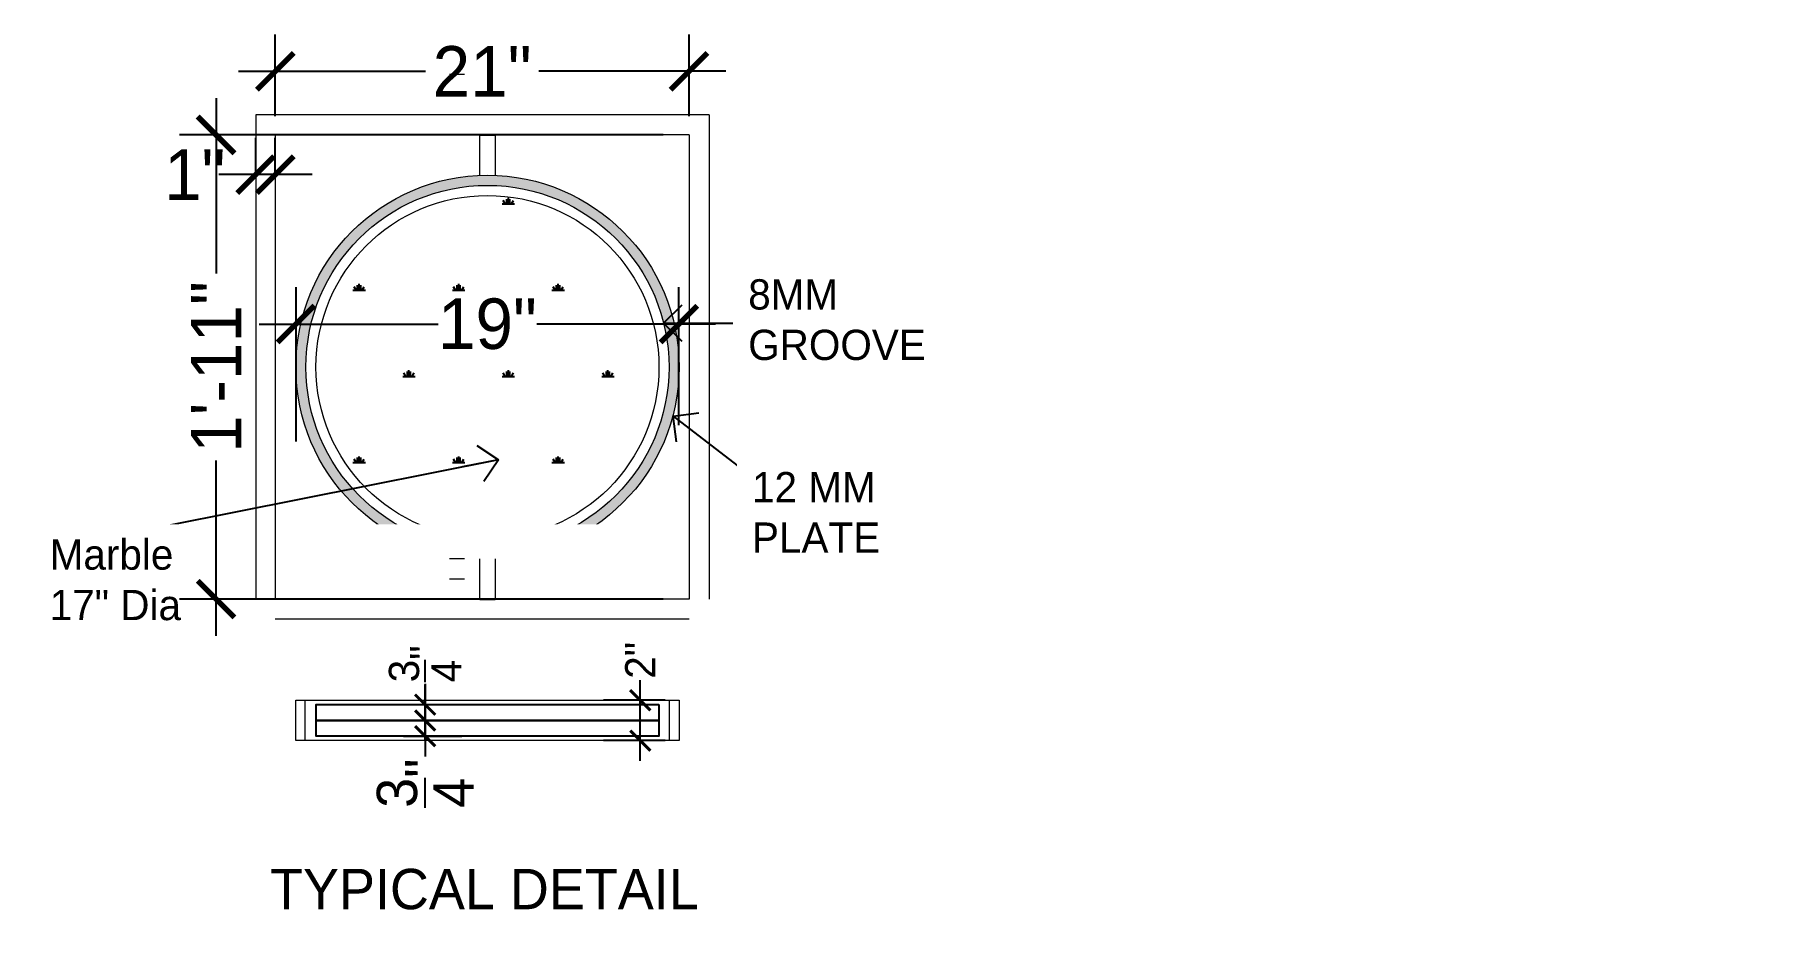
# Model space of a CAD drawing. Header units: inches. Extents: x -137722 to 81594, y -22256 to -1207.
# Drawn here: x -62387.4 to -62301.8, y -3754.5 to -3710.2 of the extents above; entities that cross this region are included whole.
import ezdxf

# ---------------------------------------------------------------- set-up
doc = ezdxf.new("R2010")
doc.units = ezdxf.units.IN
doc.header["$LTSCALE"] = 0.05
doc.header["$MEASUREMENT"] = 0
doc.header["$PDMODE"] = 3
doc.header["$PDSIZE"] = -4
doc.linetypes.add('DASHED2', pattern=[0.375, 0.25, -0.125])
doc.layers.get('Defpoints').update_dxf_attribs({"linetype": 'DASHED2'})
for name, color, linetype in [('Civil Dimension - Text', 7, 'Continuous'), ('HATCH', 251, 'Continuous'), ('text', 176, 'Continuous')]:
    doc.layers.add(name, color=color, linetype=linetype)
doc.layers.add('FURNITURE', color=36, linetype='Continuous', lineweight=18)
doc.styles.add('4MMOF3-8', font='ARIALN.TTF', dxfattribs={"height": 5.12})
doc.styles.add('9-128OF1-4', font='stylu.ttf')
doc.dimstyles.new('DIM 1-4', dxfattribs={"dimtxt": 3.0792, "dimasz": 1.82, "dimexe": 1.82, "dimexo": 0, "dimgap": 0.09, "dimtad": 0, "dimzin": 0, "dimdsep": 46, "dimlunit": 4, "dimtxsty": '9-128OF1-4', "dimblk": 'ARCHTICK', "dimcen": 1.8125, "dimdle": 1.82, "dimclrd": 8, "dimclre": 8, "dimadec": 0, "dimazin": 0, "dimtfac": 1, "dimtofl": 0, "dimtmove": 0, "dimatfit": 3, "dimldrblk": 'OPEN90', "dimfxl": 1, "dimtolj": 1, "dimtzin": 0, "dimlwd": -1, "dimarcsym": 0})

# ---------------------------------------------------------------- blocks, each defined once
blk = doc.blocks.new('_ArchTick')
at = {"color": 0, "const_width": 0.15}
blk.add_lwpolyline([(-0.5, -0.5), (0.5, 0.5)], dxfattribs=at)
blk = doc.blocks.new('*D495')
at = {"layer": 'Civil Dimension - Text', "color": 8, "lineweight": -2, "ltscale": 50, "transparency": 16777216}
for p, q in [((-62374.484, -3730.362), (-62374.484, -3722.73)), ((-62355.501, -3729.56), (-62355.501, -3722.73))]:
    blk.add_line(p, q, dxfattribs=at)
at = {"layer": 'Civil Dimension - Text', "color": 8, "ltscale": 50, "transparency": 16777216}
for p, q in [((-62376.304, -3724.55), (-62367.434, -3724.55)), ((-62353.681, -3724.55), (-62362.552, -3724.55))]:
    blk.add_line(p, q, dxfattribs=at)
at = {"layer": 'Defpoints', "color": 0, "ltscale": 50, "transparency": 16777216}
for p in [(-62355.501, -3724.55), (-62374.484, -3730.362), (-62355.501, -3729.56)]:
    blk.add_point(p, dxfattribs=at)
at = {"layer": 'Civil Dimension - Text', "color": 8, "ltscale": 50, "transparency": 16777216, "xscale": 1.82, "yscale": 1.82, "zscale": 1.82, "rotation": 180}
blk.add_blockref('_ArchTick', (-62374.484, -3724.55), dxfattribs=at)
at = {"layer": 'Civil Dimension - Text', "color": 8, "ltscale": 50, "transparency": 16777216, "xscale": 1.82, "yscale": 1.82, "zscale": 1.82}
blk.add_blockref('_ArchTick', (-62355.501, -3724.55), dxfattribs=at)
at = {"layer": 'Civil Dimension - Text', "ltscale": 50, "transparency": 16777216, "insert": (-62364.993, -3724.55), "char_height": 2.5, "attachment_point": 5, "style": '9-128OF1-4'}
blk.add_mtext('\\A1;19"', dxfattribs=at)
blk = doc.blocks.new('_Open90')
at = {"color": 0, "linetype": 'ByBlock', "lineweight": -2}
for p, q in [((-0.5, 0.5), (0, 0)), ((0, 0), (-1, 0)), ((0, 0), (-0.5, -0.5))]:
    blk.add_line(p, q, dxfattribs=at)
blk = doc.blocks.new('*D496')
at = {"layer": 'Civil Dimension - Text', "color": 8, "ltscale": 50, "transparency": 16777216}
for p, q in [((-62357.417, -3743.187), (-62357.417, -3742.187)), ((-62357.417, -3746.187), (-62357.417, -3743.187))]:
    blk.add_line(p, q, dxfattribs=at)
at = {"layer": 'Civil Dimension - Text', "color": 8, "lineweight": -2, "ltscale": 50, "transparency": 16777216}
for p, q in [((-62356.189, -3743.187), (-62359.237, -3743.187)), ((-62356.189, -3745.187), (-62359.237, -3745.187))]:
    blk.add_line(p, q, dxfattribs=at)
at = {"layer": 'Defpoints', "color": 0, "ltscale": 50, "transparency": 16777216}
for p in [(-62357.417, -3743.187), (-62356.189, -3743.187), (-62356.189, -3745.187)]:
    blk.add_point(p, dxfattribs=at)
at = {"layer": 'Civil Dimension - Text', "color": 8, "ltscale": 50, "transparency": 16777216}
for p, rotation in [((-62357.417, -3743.187), 90), ((-62357.417, -3745.187), 270)]:
    blk.add_blockref('_ArchTick', p, dxfattribs=dict(at, rotation=rotation))
at = {"layer": 'Civil Dimension - Text', "ltscale": 50, "transparency": 16777216, "insert": (-62357.417, -3741.211), "char_height": 1.5, "attachment_point": 5, "rotation": 90, "style": '9-128OF1-4'}
blk.add_mtext('\\A1;2"', dxfattribs=at)
blk = doc.blocks.new('*D493')
at = {"layer": 'Civil Dimension - Text', "color": 8, "ltscale": 50, "transparency": 16777216}
for p, q in [((-62368.081, -3743.407), (-62368.081, -3742.407)), ((-62368.081, -3745.187), (-62368.081, -3743.407))]:
    blk.add_line(p, q, dxfattribs=at)
at = {"layer": 'Civil Dimension - Text', "color": 8, "lineweight": -2, "ltscale": 50, "transparency": 16777216}
for p, q in [((-62369.159, -3743.407), (-62366.261, -3743.407)), ((-62369.159, -3744.187), (-62366.261, -3744.187))]:
    blk.add_line(p, q, dxfattribs=at)
at = {"layer": 'Defpoints', "color": 0, "ltscale": 50, "transparency": 16777216}
for p in [(-62369.159, -3743.407), (-62368.081, -3743.407), (-62369.159, -3744.187)]:
    blk.add_point(p, dxfattribs=at)
at = {"layer": 'Civil Dimension - Text', "color": 8, "ltscale": 50, "transparency": 16777216}
for p, rotation in [((-62368.081, -3743.407), 90), ((-62368.081, -3744.187), 270)]:
    blk.add_blockref('_ArchTick', p, dxfattribs=dict(at, rotation=rotation))
at = {"layer": 'Civil Dimension - Text', "ltscale": 50, "transparency": 16777216, "insert": (-62368.081, -3741.385), "char_height": 1.5, "attachment_point": 5, "rotation": 90, "style": '9-128OF1-4'}
blk.add_mtext('\\A1;{\\H1x;\\S3/4;}"', dxfattribs=at)
blk = doc.blocks.new('*D494')
at = {"layer": 'Civil Dimension - Text', "color": 8, "ltscale": 50, "transparency": 16777216}
for p, q in [((-62368.081, -3742.367), (-62368.081, -3744.967)), ((-62368.081, -3744.967), (-62368.081, -3745.967))]:
    blk.add_line(p, q, dxfattribs=at)
at = {"layer": 'Civil Dimension - Text', "color": 8, "lineweight": -2, "ltscale": 50, "transparency": 16777216}
for p, q in [((-62369.159, -3744.187), (-62366.261, -3744.187)), ((-62369.159, -3744.967), (-62366.261, -3744.967))]:
    blk.add_line(p, q, dxfattribs=at)
at = {"layer": 'Defpoints', "color": 0, "ltscale": 50, "transparency": 16777216}
for p in [(-62369.159, -3744.187), (-62369.159, -3744.967), (-62368.081, -3744.967)]:
    blk.add_point(p, dxfattribs=at)
at = {"layer": 'Civil Dimension - Text', "color": 8, "ltscale": 50, "transparency": 16777216}
for p, rotation in [((-62368.081, -3744.187), 90), ((-62368.081, -3744.967), 270)]:
    blk.add_blockref('_ArchTick', p, dxfattribs=dict(at, rotation=rotation))
at = {"layer": 'Civil Dimension - Text', "ltscale": 50, "transparency": 16777216, "insert": (-62368.081, -3747.299), "char_height": 2, "attachment_point": 5, "rotation": 90, "style": '9-128OF1-4'}
blk.add_mtext('\\A1;{\\H1x;\\S3/4;}"', dxfattribs=at)
blk = doc.blocks.new('*D712')
at = {"layer": 'Civil Dimension - Text', "color": 8, "lineweight": -2, "ltscale": 50, "transparency": 16777216}
for p, q in [((-62375.509, -3714.252), (-62375.509, -3710.209)), ((-62355.001, -3714.252), (-62355.001, -3710.209))]:
    blk.add_line(p, q, dxfattribs=at)
at = {"layer": 'Civil Dimension - Text', "color": 8, "ltscale": 50, "transparency": 16777216}
for p, q in [((-62377.329, -3712.029), (-62368.062, -3712.029)), ((-62353.181, -3712.029), (-62362.447, -3712.029))]:
    blk.add_line(p, q, dxfattribs=at)
at = {"layer": 'Defpoints', "color": 0, "ltscale": 50, "transparency": 16777216}
for p in [(-62355.001, -3712.029), (-62375.509, -3714.252), (-62355.001, -3714.252)]:
    blk.add_point(p, dxfattribs=at)
at = {"layer": 'Civil Dimension - Text', "color": 8, "ltscale": 50, "transparency": 16777216, "xscale": 1.82, "yscale": 1.82, "zscale": 1.82, "rotation": 180}
blk.add_blockref('_ArchTick', (-62375.509, -3712.029), dxfattribs=at)
at = {"layer": 'Civil Dimension - Text', "color": 8, "ltscale": 50, "transparency": 16777216, "xscale": 1.82, "yscale": 1.82, "zscale": 1.82}
blk.add_blockref('_ArchTick', (-62355.001, -3712.029), dxfattribs=at)
at = {"layer": 'Civil Dimension - Text', "ltscale": 50, "transparency": 16777216, "insert": (-62365.255, -3712.029), "char_height": 2.5, "attachment_point": 5, "style": '9-128OF1-4'}
blk.add_mtext('\\A1;21"', dxfattribs=at)
blk = doc.blocks.new('*D713')
at = {"layer": 'Civil Dimension - Text', "color": 8, "lineweight": -2, "ltscale": 50, "transparency": 16777216}
for p, q in [((-62376.483, -3717.148), (-62376.483, -3715.328)), ((-62375.509, -3717.148), (-62375.509, -3715.328))]:
    blk.add_line(p, q, dxfattribs=at)
at = {"layer": 'Civil Dimension - Text', "color": 8, "ltscale": 50, "transparency": 16777216}
for p, q in [((-62376.483, -3717.148), (-62378.303, -3717.148)), ((-62373.689, -3717.148), (-62376.483, -3717.148))]:
    blk.add_line(p, q, dxfattribs=at)
at = {"layer": 'Defpoints', "color": 0, "ltscale": 50, "transparency": 16777216}
for p in [(-62376.483, -3717.148), (-62376.483, -3717.148), (-62375.509, -3717.148)]:
    blk.add_point(p, dxfattribs=at)
at = {"layer": 'Civil Dimension - Text', "color": 8, "ltscale": 50, "transparency": 16777216, "xscale": 1.82, "yscale": 1.82, "zscale": 1.82, "rotation": 180}
blk.add_blockref('_ArchTick', (-62376.483, -3717.148), dxfattribs=at)
at = {"layer": 'Civil Dimension - Text', "color": 8, "ltscale": 50, "transparency": 16777216, "xscale": 1.82, "yscale": 1.82, "zscale": 1.82}
blk.add_blockref('_ArchTick', (-62375.509, -3717.148), dxfattribs=at)
at = {"layer": 'Civil Dimension - Text', "ltscale": 50, "transparency": 16777216, "insert": (-62379.503, -3717.148), "char_height": 2.5, "attachment_point": 5, "style": '9-128OF1-4'}
blk.add_mtext('\\A1;1"', dxfattribs=at)
blk = doc.blocks.new('*D714')
at = {"layer": 'Civil Dimension - Text', "color": 8, "ltscale": 50, "transparency": 16777216}
for p, q in [((-62378.447, -3713.359), (-62378.447, -3722.051)), ((-62378.447, -3739.999), (-62378.447, -3731.308))]:
    blk.add_line(p, q, dxfattribs=at)
at = {"layer": 'Civil Dimension - Text', "color": 8, "lineweight": -2, "ltscale": 50, "transparency": 16777216}
for p, q in [((-62356.276, -3715.179), (-62380.267, -3715.179)), ((-62356.276, -3738.179), (-62380.267, -3738.179))]:
    blk.add_line(p, q, dxfattribs=at)
at = {"layer": 'Defpoints', "color": 0, "ltscale": 50, "transparency": 16777216}
for p in [(-62356.276, -3715.179), (-62378.447, -3738.179), (-62356.276, -3738.179)]:
    blk.add_point(p, dxfattribs=at)
at = {"layer": 'Civil Dimension - Text', "color": 8, "ltscale": 50, "transparency": 16777216, "xscale": 1.82, "yscale": 1.82, "zscale": 1.82}
for p, rotation in [((-62378.447, -3715.179), 90), ((-62378.447, -3738.179), 270)]:
    blk.add_blockref('_ArchTick', p, dxfattribs=dict(at, rotation=rotation))
at = {"layer": 'Civil Dimension - Text', "ltscale": 50, "transparency": 16777216, "insert": (-62378.447, -3726.679), "char_height": 2.5, "attachment_point": 5, "rotation": 90, "style": '9-128OF1-4'}
blk.add_mtext('\\A1;1\'-11"', dxfattribs=at)

msp = doc.modelspace()

# ---------------------------------------------------------------- hatches: boundary and pattern name
at = {"ltscale": 50, "true_color": 0x939598}
h = msp.add_hatch(color=252, dxfattribs=at)
h.dxf.hatch_style = 1
h.paths.add_polyline_path([(-62374.4927, -3726.6794, 1), (-62355.4927, -3726.6794, 1)])
h.paths.add_polyline_path([(-62355.9927, -3726.6794, -1), (-62373.9927, -3726.6794, -1)], flags=16)
at = {"layer": 'HATCH', "ltscale": 50, "true_color": 0x939598, "transparency": 33554687}
h = msp.add_hatch(dxfattribs=at)
h.set_pattern_fill('SWAMP', color=252, scale=4.93162)
h.set_pattern_definition([(0, (4136.1695, 6510.2214), (2.4658102, 4.27090854), [0.61645255, -4.31516784]), (90, (4136.4777, 6510.2214), (-2.465810195, 4.270908535), [0.30822627, -8.2335908]), (90, (4136.5548, 6510.2214), (-2.465810195, 4.270908535), [0.24658102, -8.29523605]), (90, (4136.4006, 6510.2214), (-2.465810195, 4.270908535), [0.24658102, -8.29523605]), (60, (4136.632, 6510.2214), (-2.4658102, 4.27090854), [0.1972648, -4.73435557]), (120, (4136.3236, 6510.2214), (-4.93162039, 2e-09), [0.1972648, -4.73435557])])
h.paths.add_polyline_path([(-62356.4927, -3726.6794, 1), (-62373.4927, -3726.6794, 1)])

# ---------------------------------------------------------------- linework, layer by layer
at = {"layer": 'Civil Dimension - Text', "ltscale": 50}
msp.add_line((-62365.3677, -3715.1794), (-62364.6177, -3715.1794), dxfattribs=at)
for points in [[(-62356.4923, -3743.4071), (-62356.4923, -3744.1871), (-62373.4923, -3744.1871), (-62373.4923, -3743.4071)], [(-62356.4923, -3744.1871), (-62356.4923, -3744.9671), (-62373.4923, -3744.9671), (-62373.4923, -3744.1871)]]:
    msp.add_lwpolyline(points, close=True, dxfattribs=at)
at = {"layer": 'FURNITURE', "ltscale": 50}
for p, q in [((-62366.1256, -3712.1794), (-62366.8756, -3712.1794)), ((-62366.8756, -3713.1794), (-62366.1256, -3713.1794)), ((-62354.0006, -3714.1794), (-62376.4827, -3714.1794)), ((-62355.0006, -3715.1794), (-62375.5087, -3715.1794)), ((-62365.3677, -3717.1794), (-62365.3677, -3715.1794)), ((-62364.6177, -3715.1794), (-62364.6177, -3717.1794))]:
    msp.add_line(p, q, dxfattribs=at)
at = {"layer": 'FURNITURE', "color": 244, "ltscale": 50, "true_color": 0x991b1e}
for p, q in [((-62374.0223, -3745.1871), (-62374.0223, -3743.1871)), ((-62355.9623, -3745.1871), (-62355.9623, -3743.1871))]:
    msp.add_line(p, q, dxfattribs=at)
msp.add_lwpolyline([(-62374.4923, -3743.1871), (-62355.4923, -3743.1871), (-62355.4923, -3745.1871), (-62374.4923, -3745.1871)], close=True, dxfattribs=at)
for radius in [9.5, 9]:
    msp.add_circle((-62364.9927, -3726.6794), radius, dxfattribs=at)
at = {"layer": 'FURNITURE', "color": 67, "ltscale": 50, "true_color": 0x727430}
msp.add_circle((-62364.9927, -3726.6794), 8.5, dxfattribs=at)

# ---------------------------------------------------------------- texts
at = {"layer": 'text', "ltscale": 50, "insert": (-62375.7714, -3752.5564), "char_height": 2, "attachment_point": 4, "style": '4MMOF3-8', "bg_fill": 2}
msp.add_mtext_dynamic_manual_height_columns('{\\fStylus BT|b0|i0|c0|p34;TYPICAL DETAIL}', width=49.341913, gutter_width=15.396, heights=[0], dxfattribs=at)

# ---------------------------------------------------------------- dimensions: what is measured, and where the dimension line sits
at = {"layer": 'Civil Dimension - Text', "ltscale": 50}
for base, p1, p2, text, picture, middle in [((-62355.0006, -3712.0286), (-62375.5087, -3714.2524), (-62355.0006, -3714.2524), '21"', '*D712', (-62365.2547, -3712.0286)), ((-62355.5012, -3724.5501), (-62374.4843, -3730.3624), (-62355.5012, -3729.5601), '19"', '*D495', (-62364.9927, -3724.5501))]:
    dim = msp.add_linear_dim(base=base, p1=p1, p2=p2, text=text, dimstyle='DIM 1-4', override={"dimtxt": 2.5, "dimclrt": 256, "dimfxl": 0, "dimarcsym": 1}, dxfattribs=at)
    dim.commit()
    dim.dimension.update_dxf_attribs({"geometry": picture, "text_midpoint": middle})
dim = msp.add_linear_dim(base=(-62376.4827, -3717.1481), p1=(-62375.5087, -3717.1481), p2=(-62376.4827, -3717.1481), dimstyle='DIM 1-4', override={"dimtxt": 2.5, "dimclrt": 256, "dimfxl": 0, "dimarcsym": 1}, dxfattribs=at)
dim.commit()
dim.dimension.update_dxf_attribs({"geometry": '*D713', "text_midpoint": (-62379.5027, -3717.1481)})
dim = msp.add_linear_dim(base=(-62368.0811, -3744.9671), p1=(-62369.1591, -3744.1871), p2=(-62369.1591, -3744.9671), angle=270, dimstyle='DIM 1-4', override={"dimtxt": 2, "dimasz": 1, "dimclrt": 256, "dimfxl": 0, "dimarcsym": 1}, dxfattribs=at)
dim.commit()
dim.dimension.update_dxf_attribs({"geometry": '*D494', "text_midpoint": (-62368.0811, -3747.2994)})

# ---------------------------------------------------------------- leaders
msp.add_leader([(-62355.7834, -3729.1076), (-62352.4205, -3731.7004)], dimstyle='DIM 1-4', override={"dimgap": 0.09, "dimtad": 0, "dimclrt": 256, "dimfxl": 0, "dimarcsym": 1}, dxfattribs=at)
at = {"layer": 'text', "ltscale": 50}
for points in [[(-62356.2585, -3724.5084), (-62347.0697, -3724.5084)], [(-62364.4525, -3731.2753), (-62384.0482, -3735.1756)]]:
    msp.add_leader(points, dimstyle='DIM 1-4', override={"dimgap": 0.09, "dimtad": 0, "dimfxl": 0, "dimarcsym": 1}, dxfattribs=at)

# ---------------------------------------------------------------- next in the draw order: texts
at = {"layer": 'text', "ltscale": 50, "char_height": 1.5, "attachment_point": 4, "style": '4MMOF3-8', "bg_fill": 2}
for s, insert in [('{\\fStylus BT|b0|i0|c0|p34;8MM \\PGROOVE}', (-62352.0664, -3724.3418)), ('{\\fStylus BT|b0|i0|c0|p34;Marble\\P17" Dia}', (-62386.6949, -3737.2294))]:
    msp.add_mtext_dynamic_manual_height_columns(s, width=49.341913, gutter_width=15.396, heights=[0], dxfattribs=dict(at, insert=insert))

# ---------------------------------------------------------------- next in the draw order: linework, layer by layer
at = {"layer": 'Civil Dimension - Text', "ltscale": 50}
msp.add_line((-62365.3677, -3738.1794), (-62364.6177, -3738.1794), dxfattribs=at)
at = {"layer": 'FURNITURE', "ltscale": 50}
for p, q in [((-62376.4827, -3714.1794), (-62376.4827, -3738.1794)), ((-62354.0006, -3714.1794), (-62354.0006, -3738.1794)), ((-62375.5087, -3715.1794), (-62375.5087, -3738.1794)), ((-62355.0006, -3715.1794), (-62355.0006, -3738.1794)), ((-62366.1256, -3736.1794), (-62366.8756, -3736.1794)), ((-62365.3677, -3738.1794), (-62365.3677, -3736.1794)), ((-62364.6177, -3736.1794), (-62364.6177, -3738.1794)), ((-62366.8756, -3737.1794), (-62366.1256, -3737.1794)), ((-62355.0006, -3738.1794), (-62375.5087, -3738.1794)), ((-62355.0006, -3739.1794), (-62375.5087, -3739.1794)), ((-62355.0006, -3739.1794), (-62375.5087, -3739.1794))]:
    msp.add_line(p, q, dxfattribs=at)

# ---------------------------------------------------------------- next in the draw order: texts
at = {"layer": 'text', "ltscale": 50, "insert": (-62351.8788, -3733.8813), "char_height": 1.5, "attachment_point": 4, "style": '4MMOF3-8', "bg_fill": 2}
msp.add_mtext_dynamic_manual_height_columns('{\\fStylus BT|b0|i0|c0|p34;12 MM\\PPLATE}', width=49.341913, gutter_width=15.396, heights=[0], dxfattribs=at)

# ---------------------------------------------------------------- next in the draw order: dimensions: what is measured, and where the dimension line sits
at = {"layer": 'Civil Dimension - Text', "ltscale": 50}
for base, p1, p2, override, picture, middle in [((-62378.4474, -3738.1794), (-62356.2762, -3715.1794), (-62356.2762, -3738.1794), {"dimtxt": 2.5, "dimclrt": 256, "dimfxl": 0, "dimarcsym": 1}, '*D714', (-62378.4474, -3726.6794)), ((-62368.0811, -3743.4071), (-62369.1591, -3744.1871), (-62369.1591, -3743.4071), {"dimtxt": 1.5, "dimasz": 1, "dimdle": 1, "dimclrt": 256, "dimfxl": 0, "dimarcsym": 1}, '*D493', (-62368.0811, -3741.3853))]:
    dim = msp.add_linear_dim(base=base, p1=p1, p2=p2, angle=90, dimstyle='DIM 1-4', override=override, dxfattribs=at)
    dim.commit()
    dim.dimension.update_dxf_attribs({"geometry": picture, "text_midpoint": middle})
dim = msp.add_linear_dim(base=(-62357.4171, -3743.1871), p1=(-62356.1893, -3745.1871), p2=(-62356.1893, -3743.1871), angle=90, dimstyle='DIM 1-4', override={"dimtxt": 1.5, "dimasz": 1, "dimdle": 1, "dimclrt": 256, "dimfxl": 0, "dimarcsym": 1}, dxfattribs=at)
dim.commit()
dim.dimension.update_dxf_attribs({"geometry": '*D496', "text_midpoint": (-62357.4171, -3741.2109), "dimtype": 160})

doc.saveas('drawing.dxf')
